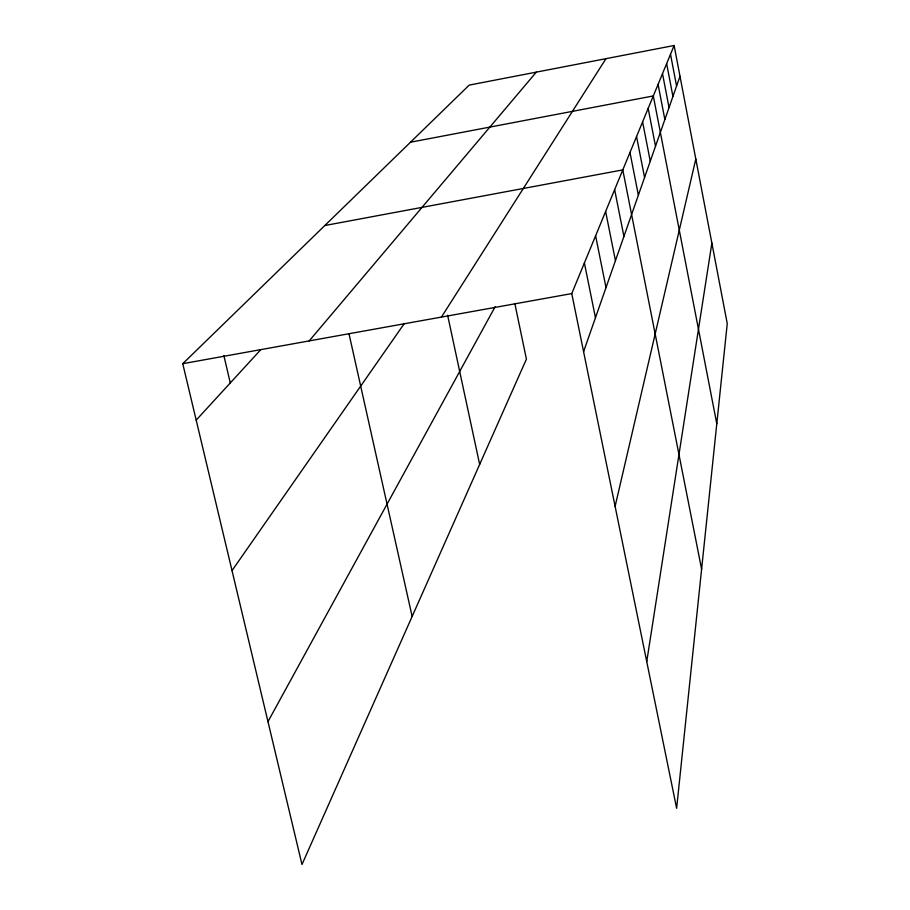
<?xml version="1.0" encoding="UTF-8"?>
<svg xmlns="http://www.w3.org/2000/svg" width="910" height="910" viewBox="0 0 910 910"><rect width="100%" height="100%" fill="white"/><g stroke="black" fill="none" stroke-linecap="round" stroke-linejoin="round"><path stroke-width="1.36" d="M646.737 661.593L711.87 243.106M615.103 506.381L695.809 159.034M583.583 351.647L679.997 76.281M674.117 45.5L727.249 323.596L676.63 808.319L571.753 293.589L674.117 45.5L469.219 85.096L182.751 363.693L301.983 864.5L526.424 359.12L514.81 303.462M267.972 721.641L495.12 306.75M441.441 317.078L605.969 58.672M232.016 570.604L404.324 323.516M309.195 340.909L536.308 72.129M196.185 420.136L260.635 349.827M410.49 142.222L653.3 95.937L716.784 423.81M324.813 225.532L622.781 169.897L701.61 569.205M182.751 363.693L571.753 293.589M223.871 355.605L230.275 382.951M349.008 333.834L412.139 616.468M447.618 315.224L479.661 464.441M584.391 262.967L595.458 317.726M605.628 211.484L615.444 260.658M595.606 235.77L606.003 287.594M614.637 189.633L623.919 236.418M629.982 152.459L638.365 195.161M648.159 108.404L655.507 146.214M642.596 121.883L650.263 161.207M636.556 136.523L644.564 177.461M658.066 84.38L664.857 119.517M670.499 54.259L676.585 86.029M666.632 63.62L672.934 96.437M662.503 73.63L669.043 107.573"/></g></svg>
